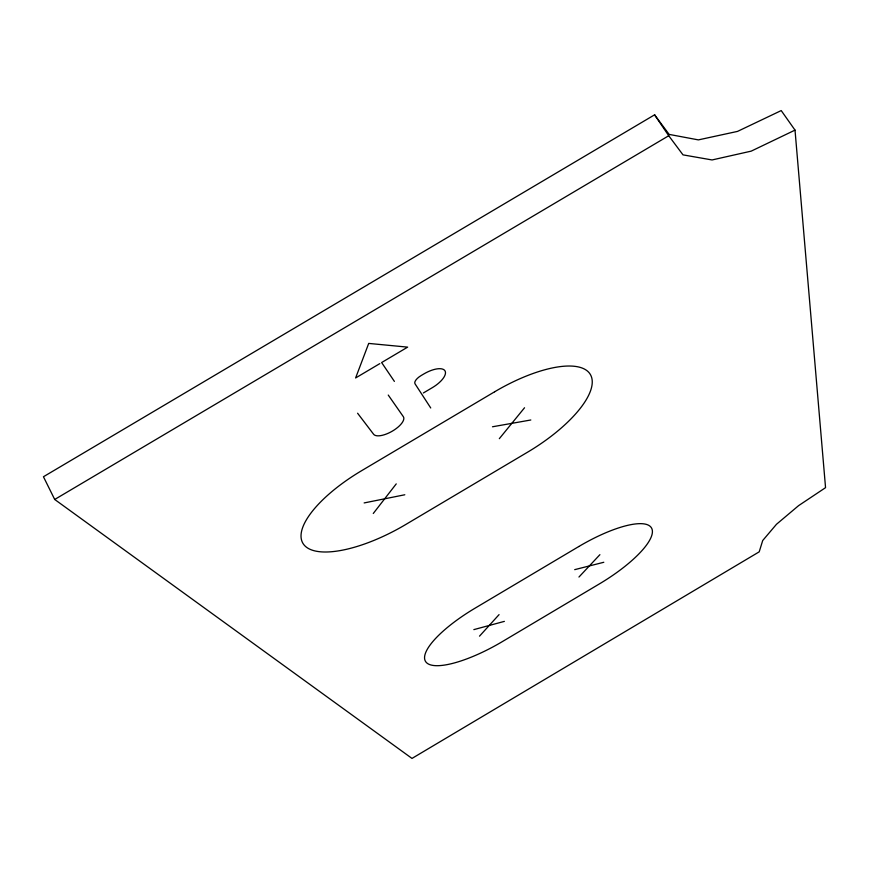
<?xml version="1.0" encoding="UTF-8"?>
<svg xmlns="http://www.w3.org/2000/svg" width="869" height="869" viewBox="0 0 869 869"><rect width="100%" height="100%" fill="white"/><g stroke="black" fill="none" stroke-linecap="round" stroke-linejoin="round"><path stroke-width="1.3" d="M373.279 513.481L396.242 483.881M499.327 438.671L524.539 407.757M479.503 636.162L499.067 614.622M578.96 577.038L599.903 554.672M654.585 114.827L43.45 476.744L54.704 499.469L411.993 758.42L759.202 551.837L762.71 540.518L776.473 524.289L798.589 505.649L825.55 487.661L795.016 130.122L781.22 110.58L737.52 131.404L698.372 139.887L669.141 134.402L654.585 114.827L668.728 135.738L683.001 154.867L712.069 159.95L751.196 151.141L795.016 130.122M54.704 499.469L668.728 135.738M379.796 363.633L355.617 377.961L368.706 343.418L407.648 347.133L381.632 362.547L394.396 381.404M423.388 392.962L432.338 387.65A19.661 8.06 -30.4 0 0 444.961 370.802A19.661 8.06 -30.4 0 0 423.757 373.996L421.161 375.538A9.602 3.954 -30.3 0 0 415.024 383.805L430.731 407.974M473.844 629.623L504.378 621.378M574.702 569.651L603.803 562.276M364.144 502.934L404.813 494.765M492.484 426.777L530.818 419.988M357.593 413.231L373.616 434.261A17.282 6.919 -29.6 0 0 392.527 431.024A17.282 6.919 -29.6 0 0 403.314 416.642L388.247 395.058M578.797 546.525L474.985 608.224A72.974 21.312 -29.9 0 0 426.049 662.145A72.974 21.312 -29.9 0 0 502.478 641.528L599.197 584.022A72.822 21.323 -30.9 0 0 651.565 528.08A72.822 21.323 -30.9 0 0 578.797 546.525M494.646 391.778L361.504 470.759A92.755 34.336 -29.3 0 0 304.02 544.874A92.755 34.336 -29.3 0 0 405.834 524.452L527.516 452.217A92.451 34.369 -31 0 0 590.551 374.843A92.451 34.369 -31 0 0 494.646 391.778"/></g></svg>
